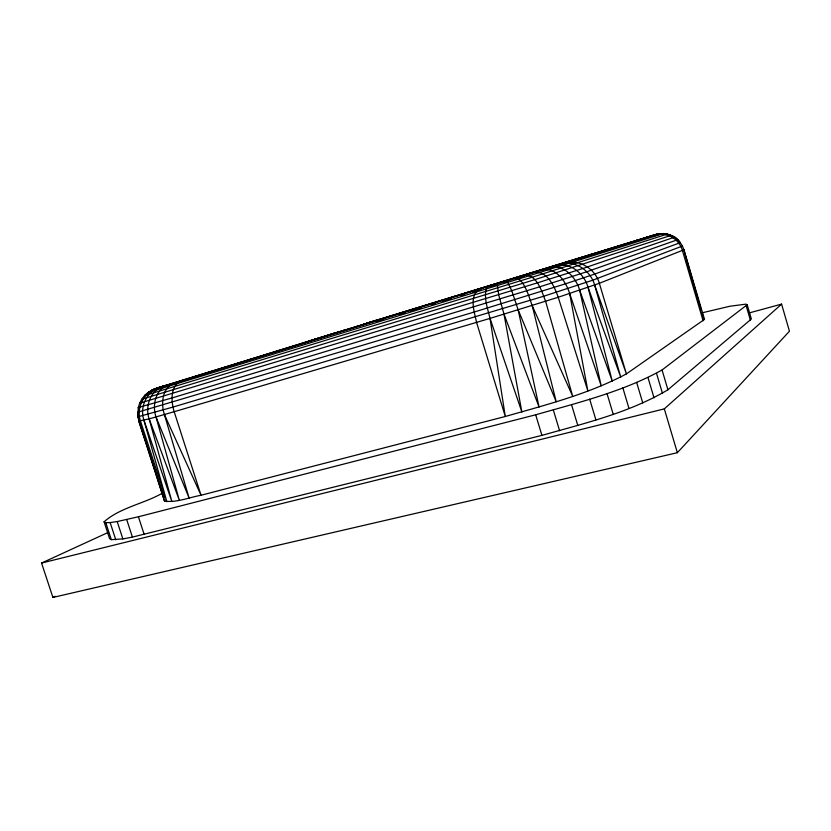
<?xml version="1.0" encoding="UTF-8"?>
<svg xmlns="http://www.w3.org/2000/svg" width="831" height="831" viewBox="0 0 831 831"><rect width="100%" height="100%" fill="white"/><g stroke="black" fill="none" stroke-linecap="round" stroke-linejoin="round"><path stroke-width="1.25" d="M677.67 239.577L680.319 242.652L594.788 274.064L565.495 283.818L474.137 312.061L137.582 412.238L138.808 421.307L164.538 501.135C176.806 502.797 189.063 497.437 201.029 495.255L505.29 416.487C546.362 404.759 588.514 394.039 626.418 373.888L704.501 319.374L683.82 249.539L703.109 320.797L682.386 250.391C679.176 238.642 665.735 231.184 654.101 234.986L174.52 382.748C163.136 386.872 148.842 387.9 141.8 399.233L534.759 279.683L669.589 235.848C675.115 234.706 679.82 241.852 682.407 246.028L592.763 280.192L543.89 296.179L172.952 407.086L137.79 416.83L138.289 407.522L172.069 397.924L539.631 286.851L586.831 271.758L677.67 239.681C671.448 233.875 662.068 232.119 654.101 234.986M164.808 499.701L164.538 501.135L137.884 416.57M138.206 407.689L139.701 403.18L537.231 282.924L582.988 268.444L674.554 237.147M497.167 283.683L498.693 294.818L504.002 314.18L539.059 407.034L518.16 309.849L511.803 290.798L506.858 280.701M658.754 234.581L656.261 234.643L663.325 233.563L667.272 234.093L666.088 234.425L669.786 235.64L671.053 235.308L667.272 234.093L532.297 277.19L144.667 395.587L153.309 389.625L157.495 387.932L334.415 333.179L332.12 334.207M139.629 403.305L141.8 399.233M701.873 312.872L729.992 306.224L745.916 304.146L747.194 304.738L751.359 319L667.927 389.77C629.389 412.737 584.764 423.249 541.937 435.382L132.409 537.106L122.863 538.924L111.323 539.662L109.578 538.623L104.083 521.795C120.215 507.481 144.23 503.721 162.762 492.949M104.083 521.795L105.766 522.647L110.159 522.574L117.202 521.556L138.424 516.768L535.683 414.794C578.532 402.505 622.824 391.713 662.058 369.982L747.194 304.738M108.612 532.235L41.55 563.054L52.914 597.437L677.358 452.708L789.45 331.216L781.587 304.115L749.053 312.965M144.667 395.587L152.083 390.03L157.495 387.932M41.55 563.054L664.322 408.873L781.587 304.115M487.6 286.622L152.083 390.03L164.185 386.238M355.668 326.947L356.364 326.417M478.376 289.448C469.141 297.29 474.459 312.269 476.568 322.407L505.29 416.487L490.02 318.398C487.672 308.457 483.476 297.571 486.602 287.422L659.336 233.719M344.553 330.052L343.016 330.842L349.176 328.941M52.914 597.437L55.22 596.274M181.262 380.681C169.888 385.958 171.103 401.622 174.178 411.719L201.029 495.255L164.413 414.586C160.736 403.606 162.159 387.412 174.52 382.748M339.225 331.694L328.744 335.246M168.683 384.535C155.709 388.846 151.896 405.164 156.01 416.985L179.319 500.252L149.144 418.886C144.75 406.349 150.536 390.113 163.873 386.01M328.484 335.225L330.219 334.478M165.307 385.761L167.55 384.805M323.851 336.763L326.728 335.558M159.469 387.703L163.167 386.166M160.186 387.132C146.64 391.131 139.4 407.18 143.94 420.247L166.875 501.737L140.481 421.057C135.879 407.668 144.064 391.827 157.682 387.9M155.812 388.846L159.791 387.215M163.998 497.239L138.891 421.005L149.144 418.886L174.178 411.719L490.02 318.398L558.214 297.269L599.348 283.298L682.386 250.391L683.871 249.736L682.407 246.028M655.285 234.612L313.173 339.765M149.507 392.024L148.136 392.492L529.918 275.549L663.325 233.563L662.234 233.875M310.742 340.523L308.81 341.125L344.273 330.25M366.284 323.467L376.931 320.164L363.417 324.298M165.421 385.854L327.611 335.599M368.943 322.542L644.305 238.3L641.511 238.809M350.256 328.609L368.019 323.145M377.887 321.036L383.735 319.239L381.398 318.72M645.521 237.926L655.233 234.955M399.14 314.513L405.341 312.612M410.306 311.095L421.462 307.667M431.382 304.624L435.101 303.481M442.549 301.196L451.223 298.537M461.143 295.493L464.861 294.351M472.309 292.065L480.983 289.406M490.903 286.363L494.622 285.22M504.542 282.176L508.271 281.034M515.708 278.759L524.382 276.089M547.951 268.87L554.142 266.969M654.516 234.83L658.339 234.02M652.615 235.412L655.046 234.903M563.595 263.188C578.501 258.41 595.245 268.465 599.348 283.298L626.418 373.888L594.653 285.064C590.706 270.688 574.948 259.677 560.094 264.279M649.759 236.284L655.514 235.557M646.03 237.427L649.167 236.814M555.326 265.754C570.024 261.485 584.297 273.711 588.057 287.391L620.767 377.201L594.653 285.064M549.364 267.603C563.813 263.915 576.06 277.492 579.674 290.248L612.291 381.221L588.057 287.391M636.307 240.398L638.707 240.014M542.342 269.774C556.375 267.063 566.088 281.906 569.661 293.561L601.218 385.854L579.674 290.248M630.521 242.174L632.484 241.914M534.385 272.225C547.722 271.093 554.547 286.747 558.214 297.269L587.87 390.934L569.661 293.561M387.288 316.902L388.815 316.746M624.258 244.096L625.774 243.982M525.691 274.905C537.782 276.183 541.729 291.681 545.614 301.289L572.684 396.294L532.152 305.517C528.568 295.94 526.013 284.524 517.713 277.855L516.435 277.751M617.651 246.132L618.68 246.153M375.248 320.61L376.723 321.4M518.16 309.849L556.209 401.726L532.152 305.517M156.01 416.985L189.146 498.164L164.413 414.586M143.94 420.247L171.83 501.446L149.144 418.886M490.02 318.398L521.868 412.02L504.002 314.18M110.159 522.574L115.769 539.776M105.766 522.647L111.323 539.662M138.424 516.768L144.147 534.385M126.717 519.604L132.409 537.106M117.202 521.556L122.863 538.924M697.531 298.952L698.674 302.64M701.728 312.477L702.87 316.164M553.342 410.067L559.606 430.749M535.683 414.794L541.937 435.382M162.211 491.131L164.071 497.25M589.678 399.192L595.92 419.935M571.572 404.801L577.825 425.545M622.835 387.817L628.984 408.405M606.983 393.458L613.185 414.15M662.058 369.982L667.927 389.77M656.542 373.42L662.494 393.447M664.322 408.873L677.358 452.708M648.003 377.627L654.039 397.872M636.66 382.478L642.758 402.921M746.238 306.005L750.445 320.402M683.82 249.539L701.156 309.984M701.863 312.446L703.628 318.616"/></g></svg>
